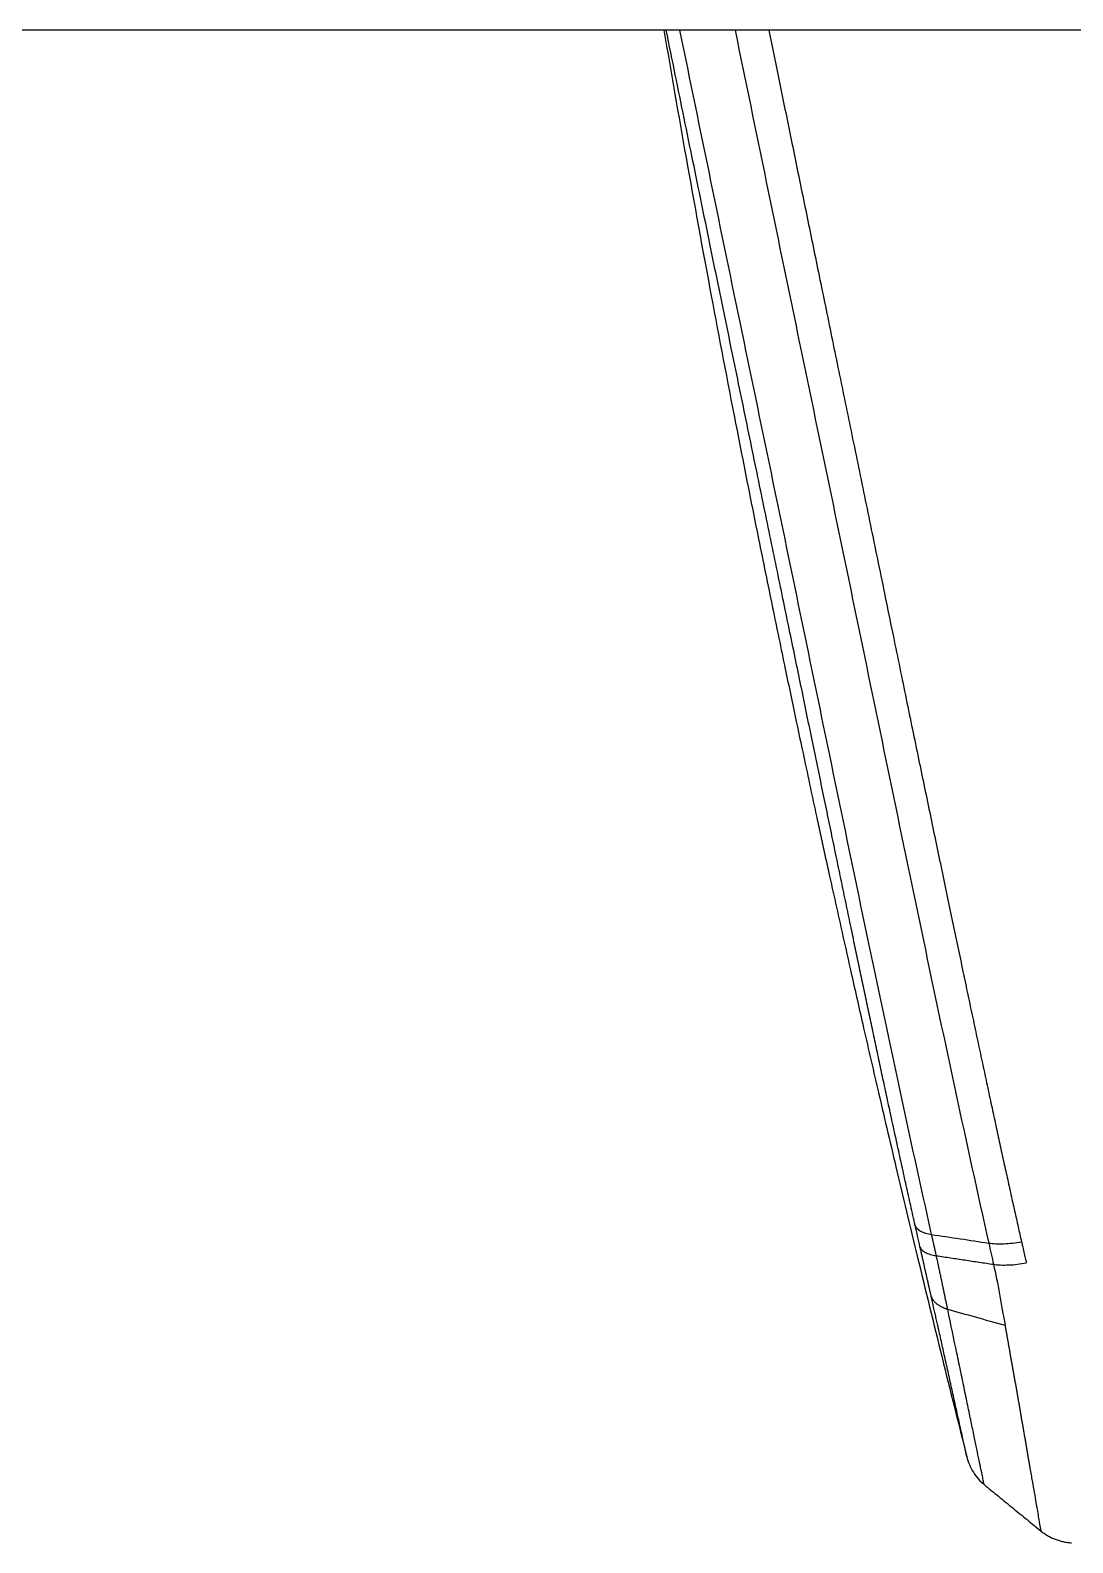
# Model space of a CAD drawing. Header units: millimetres. Extents: x 17655 to 18496, y 1152 to 1747.
# Drawn here: x 18058.25 to 18088.29, y 1444.9 to 1488.52 of the extents above; entities that cross this region are included whole.
import ezdxf

# ---------------------------------------------------------------- set-up
doc = ezdxf.new("R2010")
doc.units = ezdxf.units.MM
doc.layers.add('벽', color=2, linetype='Continuous')

msp = doc.modelspace()

# ---------------------------------------------------------------- linework, layer by layer
for points, knots in [([(18076.51, 1488.525), (18076.718, 1487.298), (18077.161, 1484.741), (18077.85, 1480.962), (18078.549, 1477.3), (18079.144, 1474.304), (18079.625, 1471.944), (18079.988, 1470.189), (18080.303, 1468.687), (18080.562, 1467.465), (18080.76, 1466.542), (18080.909, 1465.852), (18081.03, 1465.291), (18081.147, 1464.754), (18081.272, 1464.182), (18081.427, 1463.482), (18081.633, 1462.552), (18081.91, 1461.314), (18082.263, 1459.754), (18082.698, 1457.862), (18083.221, 1455.628), (18083.837, 1453.051), (18084.517, 1450.265), (18084.999, 1448.339), (18085.24, 1447.387)], [0, 0, 0, 0, 0.08864, 0.185091, 0.274365, 0.355397, 0.403832, 0.446918, 0.483807, 0.513791, 0.536342, 0.551341, 0.56422, 0.577279, 0.590519, 0.605877, 0.628305, 0.658271, 0.696066, 0.742, 0.796321, 0.859125, 0.930304, 1, 1, 1, 1]), ([(18076.51, 1488.525), (18076.718, 1487.298), (18077.161, 1484.741), (18077.85, 1480.962), (18078.549, 1477.3), (18079.144, 1474.304), (18079.625, 1471.944), (18079.988, 1470.189), (18080.303, 1468.687), (18080.562, 1467.465), (18080.76, 1466.542), (18080.909, 1465.852), (18081.03, 1465.291), (18081.147, 1464.754), (18081.272, 1464.182), (18081.427, 1463.482), (18081.633, 1462.552), (18081.91, 1461.314), (18082.263, 1459.754), (18082.698, 1457.862), (18083.221, 1455.628), (18083.837, 1453.051), (18084.517, 1450.265), (18084.999, 1448.339), (18085.24, 1447.387)], [0, 0, 0, 0, 0.08864, 0.185091, 0.274365, 0.355397, 0.403832, 0.446918, 0.483807, 0.513791, 0.536342, 0.551341, 0.56422, 0.577279, 0.590519, 0.605877, 0.628305, 0.658271, 0.696066, 0.742, 0.796321, 0.859125, 0.930304, 1, 1, 1, 1]), ([(18076.972, 1488.525), (18076.94, 1488.525), (18076.909, 1488.525), (18076.852, 1488.525), (18076.826, 1488.525), (18076.789, 1488.525), (18076.777, 1488.525), (18076.754, 1488.525), (18076.743, 1488.525), (18076.712, 1488.525), (18076.693, 1488.525), (18076.66, 1488.525), (18076.646, 1488.525), (18076.627, 1488.525), (18076.622, 1488.525), (18076.611, 1488.525), (18076.606, 1488.525), (18076.594, 1488.525), (18076.581, 1488.525), (18076.576, 1488.525), (18076.576, 1488.525)], [0, 0, 0, 0, 0.125, 0.125, 0.25, 0.25, 0.3125, 0.3125, 0.375, 0.375, 0.5, 0.5, 0.625, 0.625, 0.6875, 0.6875, 0.75, 0.75, 0.875, 1, 1, 1, 1]), ([(18083.752, 1454.049), (18083.731, 1454.146), (18083.687, 1454.339), (18083.623, 1454.628), (18083.559, 1454.916), (18083.495, 1455.202), (18083.432, 1455.488), (18083.369, 1455.772), (18083.307, 1456.055), (18083.245, 1456.337), (18083.184, 1456.618), (18083.123, 1456.898), (18083.062, 1457.177), (18083.002, 1457.455), (18082.942, 1457.732), (18082.883, 1458.008), (18082.823, 1458.284), (18082.764, 1458.559), (18082.706, 1458.833), (18082.647, 1459.107), (18082.589, 1459.38), (18082.531, 1459.653), (18082.474, 1459.925), (18082.416, 1460.197), (18082.359, 1460.469), (18082.301, 1460.741), (18082.244, 1461.013), (18082.187, 1461.285), (18082.13, 1461.557), (18082.073, 1461.829), (18082.016, 1462.102), (18081.959, 1462.375), (18081.878, 1462.763), (18081.773, 1463.269), (18081.641, 1463.9), (18081.507, 1464.548), (18081.369, 1465.214), (18081.227, 1465.899), (18081.082, 1466.603), (18080.932, 1467.327), (18080.779, 1468.071), (18080.62, 1468.837), (18080.458, 1469.625), (18080.291, 1470.435), (18080.118, 1471.273), (18079.939, 1472.14), (18079.754, 1473.036), (18079.563, 1473.961), (18079.367, 1474.913), (18079.165, 1475.894), (18078.957, 1476.903), (18078.743, 1477.941), (18078.524, 1479.007), (18078.299, 1480.102), (18078.068, 1481.225), (18077.832, 1482.377), (18077.59, 1483.555), (18077.344, 1484.761), (18077.092, 1485.993), (18076.835, 1487.251), (18076.663, 1488.097), (18076.576, 1488.525)], [0, 0, 0, 0, 0.008465, 0.016892, 0.02528, 0.033631, 0.041946, 0.050226, 0.058472, 0.066685, 0.074866, 0.083017, 0.09114, 0.099235, 0.107304, 0.115349, 0.123371, 0.131373, 0.139356, 0.147321, 0.155271, 0.163209, 0.171135, 0.179054, 0.186966, 0.194875, 0.202784, 0.210693, 0.218607, 0.226528, 0.234458, 0.2424, 0.250357, 0.268215, 0.286535, 0.305346, 0.324674, 0.344537, 0.364957, 0.385954, 0.407548, 0.429757, 0.452602, 0.4761, 0.500268, 0.525463, 0.551443, 0.578222, 0.60581, 0.634215, 0.663444, 0.693498, 0.724376, 0.756075, 0.788588, 0.821905, 0.856013, 0.890897, 0.926537, 0.962913, 1, 1, 1, 1]), ([(18076.972, 1488.525), (18076.94, 1488.525), (18076.909, 1488.525), (18076.852, 1488.525), (18076.826, 1488.525), (18076.789, 1488.525), (18076.777, 1488.525), (18076.754, 1488.525), (18076.743, 1488.525), (18076.712, 1488.525), (18076.693, 1488.525), (18076.66, 1488.525), (18076.646, 1488.525), (18076.627, 1488.525), (18076.622, 1488.525), (18076.611, 1488.525), (18076.606, 1488.525), (18076.594, 1488.525), (18076.581, 1488.525), (18076.576, 1488.525), (18076.576, 1488.525)], [0, 0, 0, 0, 0.125, 0.125, 0.25, 0.25, 0.3125, 0.3125, 0.375, 0.375, 0.5, 0.5, 0.625, 0.625, 0.6875, 0.6875, 0.75, 0.75, 0.875, 1, 1, 1, 1]), ([(18083.752, 1454.049), (18083.731, 1454.146), (18083.687, 1454.339), (18083.623, 1454.628), (18083.559, 1454.916), (18083.495, 1455.202), (18083.432, 1455.488), (18083.369, 1455.772), (18083.307, 1456.055), (18083.245, 1456.337), (18083.184, 1456.618), (18083.123, 1456.898), (18083.062, 1457.177), (18083.002, 1457.455), (18082.942, 1457.732), (18082.883, 1458.008), (18082.823, 1458.284), (18082.764, 1458.559), (18082.706, 1458.833), (18082.647, 1459.107), (18082.589, 1459.38), (18082.531, 1459.653), (18082.474, 1459.925), (18082.416, 1460.197), (18082.359, 1460.469), (18082.301, 1460.741), (18082.244, 1461.013), (18082.187, 1461.285), (18082.13, 1461.557), (18082.073, 1461.829), (18082.016, 1462.102), (18081.959, 1462.375), (18081.878, 1462.763), (18081.773, 1463.269), (18081.641, 1463.9), (18081.507, 1464.548), (18081.369, 1465.214), (18081.227, 1465.899), (18081.082, 1466.603), (18080.932, 1467.327), (18080.779, 1468.071), (18080.62, 1468.837), (18080.458, 1469.625), (18080.291, 1470.435), (18080.118, 1471.273), (18079.939, 1472.14), (18079.754, 1473.036), (18079.563, 1473.961), (18079.367, 1474.913), (18079.165, 1475.894), (18078.957, 1476.903), (18078.743, 1477.941), (18078.524, 1479.007), (18078.299, 1480.102), (18078.068, 1481.225), (18077.832, 1482.377), (18077.59, 1483.555), (18077.344, 1484.761), (18077.092, 1485.993), (18076.835, 1487.251), (18076.663, 1488.097), (18076.576, 1488.525)], [0, 0, 0, 0, 0.008465, 0.016892, 0.02528, 0.033631, 0.041946, 0.050226, 0.058472, 0.066685, 0.074866, 0.083017, 0.09114, 0.099235, 0.107304, 0.115349, 0.123371, 0.131373, 0.139356, 0.147321, 0.155271, 0.163209, 0.171135, 0.179054, 0.186966, 0.194875, 0.202784, 0.210693, 0.218607, 0.226528, 0.234458, 0.2424, 0.250357, 0.268215, 0.286535, 0.305346, 0.324674, 0.344537, 0.364957, 0.385954, 0.407548, 0.429757, 0.452602, 0.4761, 0.500268, 0.525463, 0.551443, 0.578222, 0.60581, 0.634215, 0.663444, 0.693498, 0.724376, 0.756075, 0.788588, 0.821905, 0.856013, 0.890897, 0.926537, 0.962913, 1, 1, 1, 1]), ([(18084.225, 1453.794), (18083.58, 1456.679), (18082.965, 1459.568), (18081.754, 1465.351), (18080.564, 1471.14), (18079.361, 1476.933), (18078.162, 1482.727), (18077.566, 1485.625), (18076.972, 1488.525)], [0, 0, 0, 0, 0.25, 0.25, 0.5, 0.75, 0.75, 1, 1, 1, 1]), ([(18084.225, 1453.794), (18083.58, 1456.679), (18082.965, 1459.568), (18081.754, 1465.351), (18080.564, 1471.14), (18079.361, 1476.933), (18078.162, 1482.727), (18077.566, 1485.625), (18076.972, 1488.525)], [0, 0, 0, 0, 0.25, 0.25, 0.5, 0.75, 0.75, 1, 1, 1, 1]), ([(18078.561, 1488.525), (18079.159, 1485.607), (18079.76, 1482.69), (18080.967, 1476.857), (18081.573, 1473.941), (18082.777, 1468.111), (18083.376, 1465.196), (18084.597, 1459.369), (18085.219, 1456.457), (18085.872, 1453.545)], [0, 0, 0, 0, 0.25, 0.25, 0.5, 0.5, 0.75, 0.75, 1, 1, 1, 1]), ([(18079.535, 1488.525), (18079.489, 1488.525), (18079.398, 1488.525), (18079.307, 1488.525), (18079.24, 1488.525), (18079.218, 1488.525), (18079.174, 1488.525), (18079.152, 1488.525), (18079.087, 1488.525), (18079.044, 1488.525), (18078.962, 1488.525), (18078.921, 1488.525), (18078.862, 1488.525), (18078.842, 1488.525), (18078.804, 1488.525), (18078.785, 1488.525), (18078.729, 1488.525), (18078.658, 1488.525), (18078.592, 1488.525), (18078.561, 1488.525)], [0, 0, 0, 0, 0.125, 0.25, 0.25, 0.3125, 0.3125, 0.375, 0.375, 0.5, 0.5, 0.625, 0.625, 0.6875, 0.6875, 0.75, 0.75, 0.875, 1, 1, 1, 1]), ([(18078.561, 1488.525), (18079.159, 1485.607), (18079.76, 1482.69), (18080.967, 1476.857), (18081.573, 1473.941), (18082.777, 1468.111), (18083.376, 1465.196), (18084.597, 1459.369), (18085.219, 1456.457), (18085.872, 1453.545)], [0, 0, 0, 0, 0.25, 0.25, 0.5, 0.5, 0.75, 0.75, 1, 1, 1, 1]), ([(18079.535, 1488.525), (18079.489, 1488.525), (18079.398, 1488.525), (18079.307, 1488.525), (18079.24, 1488.525), (18079.218, 1488.525), (18079.174, 1488.525), (18079.152, 1488.525), (18079.087, 1488.525), (18079.044, 1488.525), (18078.962, 1488.525), (18078.921, 1488.525), (18078.862, 1488.525), (18078.842, 1488.525), (18078.804, 1488.525), (18078.785, 1488.525), (18078.729, 1488.525), (18078.658, 1488.525), (18078.592, 1488.525), (18078.561, 1488.525)], [0, 0, 0, 0, 0.125, 0.25, 0.25, 0.3125, 0.3125, 0.375, 0.375, 0.5, 0.5, 0.625, 0.625, 0.6875, 0.6875, 0.75, 0.75, 0.875, 1, 1, 1, 1]), ([(18128.805, 1488.525), (18124.7, 1488.525), (18120.595, 1488.525), (18114.436, 1488.525), (18112.383, 1488.525), (18108.277, 1488.525), (18106.224, 1488.525), (18102.117, 1488.525), (18100.064, 1488.525), (18095.958, 1488.525), (18093.904, 1488.525), (18087.745, 1488.525), (18083.64, 1488.525), (18079.535, 1488.525)], [0, 0, 0, 0, 0.25, 0.25, 0.375, 0.375, 0.5, 0.5, 0.625, 0.625, 0.75, 0.75, 1, 1, 1, 1]), ([(18079.535, 1488.525), (18079.586, 1488.277), (18079.688, 1487.775), (18079.842, 1487.017), (18080, 1486.245), (18080.16, 1485.459), (18080.323, 1484.66), (18080.49, 1483.847), (18080.659, 1483.02), (18080.832, 1482.18), (18081.007, 1481.326), (18081.185, 1480.459), (18081.366, 1479.577), (18081.55, 1478.683), (18081.737, 1477.774), (18081.926, 1476.852), (18082.119, 1475.917), (18082.314, 1474.967), (18082.512, 1474.004), (18082.713, 1473.028), (18082.917, 1472.038), (18083.115, 1471.07), (18083.308, 1470.135), (18083.491, 1469.244), (18083.671, 1468.372), (18083.847, 1467.52), (18084.02, 1466.686), (18084.189, 1465.872), (18084.354, 1465.077), (18084.515, 1464.301), (18084.673, 1463.545), (18084.828, 1462.807), (18084.979, 1462.089), (18085.126, 1461.389), (18085.269, 1460.709), (18085.409, 1460.047), (18085.546, 1459.405), (18085.679, 1458.781), (18085.808, 1458.177), (18085.934, 1457.592), (18086.056, 1457.025), (18086.175, 1456.477), (18086.29, 1455.949), (18086.402, 1455.439), (18086.51, 1454.949), (18086.615, 1454.477), (18086.716, 1454.024), (18086.783, 1453.729), (18086.816, 1453.584)], [0, 0, 0, 0, 0.021294, 0.042979, 0.065055, 0.087521, 0.110379, 0.133627, 0.157265, 0.181295, 0.205714, 0.230524, 0.255724, 0.281315, 0.307295, 0.333666, 0.360426, 0.387576, 0.415114, 0.443042, 0.471359, 0.500064, 0.526102, 0.551594, 0.57654, 0.60094, 0.624794, 0.648103, 0.670865, 0.693082, 0.714753, 0.73588, 0.756462, 0.776501, 0.795995, 0.814945, 0.833353, 0.851216, 0.868537, 0.885315, 0.90155, 0.917242, 0.932391, 0.946998, 0.961062, 0.974584, 0.987563, 1, 1, 1, 1]), ([(18131.763, 1488.525), (18123.874, 1488.525), (18120.182, 1488.525), (18114.436, 1488.525), (18112.383, 1488.525), (18108.277, 1488.525), (18106.224, 1488.525), (18102.117, 1488.525), (18100.064, 1488.525), (18095.958, 1488.525), (18093.904, 1488.525), (18087.745, 1488.525), (18083.64, 1488.525), (18079.535, 1488.525)], [0.0251554, 0.0251554, 0.0251554, 0.0251554, 0.25, 0.25, 0.375, 0.375, 0.5, 0.5, 0.625, 0.625, 0.75, 0.75, 1, 1, 1, 1]), ([(18079.535, 1488.525), (18079.586, 1488.277), (18079.688, 1487.775), (18079.842, 1487.017), (18080, 1486.245), (18080.16, 1485.459), (18080.323, 1484.66), (18080.49, 1483.847), (18080.659, 1483.02), (18080.832, 1482.18), (18081.007, 1481.326), (18081.185, 1480.459), (18081.366, 1479.577), (18081.55, 1478.683), (18081.737, 1477.774), (18081.926, 1476.852), (18082.119, 1475.917), (18082.314, 1474.967), (18082.512, 1474.004), (18082.713, 1473.028), (18082.917, 1472.038), (18083.115, 1471.07), (18083.308, 1470.135), (18083.491, 1469.244), (18083.671, 1468.372), (18083.847, 1467.52), (18084.02, 1466.686), (18084.189, 1465.872), (18084.354, 1465.077), (18084.515, 1464.301), (18084.673, 1463.545), (18084.828, 1462.807), (18084.979, 1462.089), (18085.126, 1461.389), (18085.269, 1460.709), (18085.409, 1460.047), (18085.546, 1459.405), (18085.679, 1458.781), (18085.808, 1458.177), (18085.934, 1457.592), (18086.056, 1457.025), (18086.175, 1456.477), (18086.29, 1455.949), (18086.402, 1455.439), (18086.51, 1454.949), (18086.615, 1454.477), (18086.716, 1454.024), (18086.783, 1453.729), (18086.816, 1453.584)], [0, 0, 0, 0, 0.021294, 0.042979, 0.065055, 0.087521, 0.110379, 0.133627, 0.157265, 0.181295, 0.205714, 0.230524, 0.255724, 0.281315, 0.307295, 0.333666, 0.360426, 0.387576, 0.415114, 0.443042, 0.471359, 0.500064, 0.526102, 0.551594, 0.57654, 0.60094, 0.624794, 0.648103, 0.670865, 0.693082, 0.714753, 0.73588, 0.756462, 0.776501, 0.795995, 0.814945, 0.833353, 0.851216, 0.868537, 0.885315, 0.90155, 0.917242, 0.932391, 0.946998, 0.961062, 0.974584, 0.987563, 1, 1, 1, 1]), ([(18083.752, 1454.049), (18083.774, 1453.989), (18083.826, 1453.933), (18083.988, 1453.845), (18084.098, 1453.813), (18084.225, 1453.794)], [0, 0, 0, 0, 0.5, 0.5, 1, 1, 1, 1]), ([(18083.752, 1454.049), (18083.774, 1453.989), (18083.826, 1453.933), (18083.988, 1453.845), (18084.098, 1453.813), (18084.225, 1453.794)], [0, 0, 0, 0, 0.5, 0.5, 1, 1, 1, 1]), ([(18086.816, 1453.584), (18086.823, 1453.552), (18086.846, 1453.451), (18086.882, 1453.293), (18086.921, 1453.121), (18086.943, 1453.02), (18086.953, 1452.974)], [0, 0, 0, 0, 0.155934, 0.499501, 0.775971, 1, 1, 1, 1]), ([(18086.816, 1453.584), (18086.823, 1453.552), (18086.846, 1453.451), (18086.882, 1453.293), (18086.921, 1453.121), (18086.943, 1453.02), (18086.953, 1452.974)], [0, 0, 0, 0, 0.155934, 0.499501, 0.775971, 1, 1, 1, 1]), ([(18083.89, 1453.438), (18083.901, 1453.408), (18083.919, 1453.379), (18083.97, 1453.325), (18084.004, 1453.3), (18084.085, 1453.256), (18084.133, 1453.237), (18084.239, 1453.204), (18084.299, 1453.191), (18084.362, 1453.182)], [0, 0, 0, 0, 0.25, 0.25, 0.5, 0.5, 0.75, 0.75, 1, 1, 1, 1]), ([(18084.213, 1452.008), (18084.21, 1452.024), (18084.203, 1452.055), (18084.192, 1452.102), (18084.181, 1452.149), (18084.171, 1452.196), (18084.16, 1452.244), (18084.149, 1452.291), (18084.139, 1452.339), (18084.128, 1452.387), (18084.117, 1452.435), (18084.106, 1452.483), (18084.095, 1452.532), (18084.084, 1452.581), (18084.073, 1452.63), (18084.062, 1452.679), (18084.051, 1452.728), (18084.04, 1452.777), (18084.028, 1452.827), (18084.017, 1452.877), (18084.006, 1452.927), (18083.994, 1452.977), (18083.983, 1453.028), (18083.971, 1453.078), (18083.96, 1453.129), (18083.948, 1453.18), (18083.937, 1453.231), (18083.925, 1453.283), (18083.913, 1453.334), (18083.902, 1453.386), (18083.894, 1453.421), (18083.89, 1453.438)], [0, 0, 0, 0, 0.033594, 0.067247, 0.100957, 0.134726, 0.168555, 0.202444, 0.236393, 0.270403, 0.304476, 0.33861, 0.372808, 0.40707, 0.441396, 0.475787, 0.510244, 0.544768, 0.579359, 0.614018, 0.648747, 0.683544, 0.718413, 0.753352, 0.788364, 0.823449, 0.858607, 0.893841, 0.92915, 0.964536, 1, 1, 1, 1]), ([(18083.89, 1453.438), (18083.901, 1453.408), (18083.919, 1453.379), (18083.97, 1453.325), (18084.004, 1453.3), (18084.085, 1453.256), (18084.133, 1453.237), (18084.239, 1453.204), (18084.299, 1453.191), (18084.362, 1453.182)], [0, 0, 0, 0, 0.25, 0.25, 0.5, 0.5, 0.75, 0.75, 1, 1, 1, 1]), ([(18084.213, 1452.008), (18084.21, 1452.024), (18084.203, 1452.055), (18084.192, 1452.102), (18084.181, 1452.149), (18084.171, 1452.196), (18084.16, 1452.244), (18084.149, 1452.291), (18084.139, 1452.339), (18084.128, 1452.387), (18084.117, 1452.435), (18084.106, 1452.483), (18084.095, 1452.532), (18084.084, 1452.581), (18084.073, 1452.63), (18084.062, 1452.679), (18084.051, 1452.728), (18084.04, 1452.777), (18084.028, 1452.827), (18084.017, 1452.877), (18084.006, 1452.927), (18083.994, 1452.977), (18083.983, 1453.028), (18083.971, 1453.078), (18083.96, 1453.129), (18083.948, 1453.18), (18083.937, 1453.231), (18083.925, 1453.283), (18083.913, 1453.334), (18083.902, 1453.386), (18083.894, 1453.421), (18083.89, 1453.438)], [0, 0, 0, 0, 0.033594, 0.067247, 0.100957, 0.134726, 0.168555, 0.202444, 0.236393, 0.270403, 0.304476, 0.33861, 0.372808, 0.40707, 0.441396, 0.475787, 0.510244, 0.544768, 0.579359, 0.614018, 0.648747, 0.683544, 0.718413, 0.753352, 0.788364, 0.823449, 0.858607, 0.893841, 0.92915, 0.964536, 1, 1, 1, 1]), ([(18084.688, 1451.638), (18084.685, 1451.652), (18084.678, 1451.681), (18084.669, 1451.725), (18084.66, 1451.77), (18084.65, 1451.817), (18084.64, 1451.865), (18084.629, 1451.915), (18084.618, 1451.967), (18084.607, 1452.02), (18084.596, 1452.074), (18084.585, 1452.13), (18084.573, 1452.187), (18084.561, 1452.246), (18084.548, 1452.306), (18084.531, 1452.391), (18084.508, 1452.499), (18084.48, 1452.633), (18084.451, 1452.768), (18084.422, 1452.905), (18084.392, 1453.043), (18084.372, 1453.135), (18084.362, 1453.182)], [0, 0, 0, 0, 0.028366, 0.057678, 0.087928, 0.119105, 0.151199, 0.184199, 0.218096, 0.252879, 0.288537, 0.325058, 0.362431, 0.400644, 0.439686, 0.479542, 0.564299, 0.649924, 0.736366, 0.823568, 0.911468, 1, 1, 1, 1]), ([(18084.688, 1451.638), (18084.685, 1451.652), (18084.678, 1451.681), (18084.669, 1451.725), (18084.66, 1451.77), (18084.65, 1451.817), (18084.64, 1451.865), (18084.629, 1451.915), (18084.618, 1451.967), (18084.607, 1452.02), (18084.596, 1452.074), (18084.585, 1452.13), (18084.573, 1452.187), (18084.561, 1452.246), (18084.548, 1452.306), (18084.531, 1452.391), (18084.508, 1452.499), (18084.48, 1452.633), (18084.451, 1452.768), (18084.422, 1452.905), (18084.392, 1453.043), (18084.372, 1453.135), (18084.362, 1453.182)], [0, 0, 0, 0, 0.028366, 0.057678, 0.087928, 0.119105, 0.151199, 0.184199, 0.218096, 0.252879, 0.288537, 0.325058, 0.362431, 0.400644, 0.439686, 0.479542, 0.564299, 0.649924, 0.736366, 0.823568, 0.911468, 1, 1, 1, 1]), ([(18086.009, 1452.933), (18086.072, 1452.924), (18086.141, 1452.918), (18086.288, 1452.911), (18086.366, 1452.912), (18086.528, 1452.919), (18086.613, 1452.925), (18086.783, 1452.945), (18086.869, 1452.958), (18086.953, 1452.974)], [0, 0, 0, 0, 0.25, 0.25, 0.5, 0.5, 0.75, 0.75, 1, 1, 1, 1]), ([(18086.009, 1452.933), (18086.072, 1452.924), (18086.141, 1452.918), (18086.288, 1452.911), (18086.366, 1452.912), (18086.528, 1452.919), (18086.613, 1452.925), (18086.783, 1452.945), (18086.869, 1452.958), (18086.953, 1452.974)], [0, 0, 0, 0, 0.25, 0.25, 0.5, 0.5, 0.75, 0.75, 1, 1, 1, 1]), ([(18084.213, 1452.009), (18084.214, 1452.006), (18084.216, 1452), (18084.219, 1451.991), (18084.222, 1451.982), (18084.226, 1451.972), (18084.23, 1451.963), (18084.234, 1451.954), (18084.239, 1451.945), (18084.244, 1451.935), (18084.25, 1451.926), (18084.256, 1451.917), (18084.262, 1451.907), (18084.276, 1451.887), (18084.3, 1451.86), (18084.334, 1451.827), (18084.366, 1451.8), (18084.401, 1451.773), (18084.447, 1451.742), (18084.496, 1451.714), (18084.539, 1451.693), (18084.567, 1451.68), (18084.593, 1451.669), (18084.618, 1451.66), (18084.643, 1451.651), (18084.665, 1451.644), (18084.68, 1451.64), (18084.688, 1451.638)], [0, 0, 0, 0, 0.018781, 0.037903, 0.057368, 0.077174, 0.097323, 0.117813, 0.138645, 0.159817, 0.181328, 0.203177, 0.225364, 0.247886, 0.344809, 0.428781, 0.499574, 0.552958, 0.637034, 0.751501, 0.794424, 0.834858, 0.872808, 0.908283, 0.941295, 0.971861, 1, 1, 1, 1]), ([(18084.213, 1452.009), (18084.214, 1452.006), (18084.216, 1452), (18084.219, 1451.991), (18084.222, 1451.982), (18084.226, 1451.972), (18084.23, 1451.963), (18084.234, 1451.954), (18084.239, 1451.945), (18084.244, 1451.935), (18084.25, 1451.926), (18084.256, 1451.917), (18084.262, 1451.907), (18084.276, 1451.887), (18084.3, 1451.86), (18084.334, 1451.827), (18084.366, 1451.8), (18084.401, 1451.773), (18084.447, 1451.742), (18084.496, 1451.714), (18084.539, 1451.693), (18084.567, 1451.68), (18084.593, 1451.669), (18084.618, 1451.66), (18084.643, 1451.651), (18084.665, 1451.644), (18084.68, 1451.64), (18084.688, 1451.638)], [0, 0, 0, 0, 0.018781, 0.037903, 0.057368, 0.077174, 0.097323, 0.117813, 0.138645, 0.159817, 0.181328, 0.203177, 0.225364, 0.247886, 0.344809, 0.428781, 0.499574, 0.552958, 0.637034, 0.751501, 0.794424, 0.834858, 0.872808, 0.908283, 0.941295, 0.971861, 1, 1, 1, 1]), ([(18085.242, 1447.376), (18085.241, 1447.376), (18085.24, 1447.383), (18085.233, 1447.414), (18085.214, 1447.497), (18085.189, 1447.612), (18085.156, 1447.76), (18085.116, 1447.943), (18085.069, 1448.157), (18085.008, 1448.435), (18084.929, 1448.791), (18084.831, 1449.237), (18084.727, 1449.709), (18084.637, 1450.113), (18084.567, 1450.429), (18084.518, 1450.651), (18084.468, 1450.873), (18084.429, 1451.048), (18084.401, 1451.172), (18084.384, 1451.247), (18084.368, 1451.321), (18084.351, 1451.396), (18084.334, 1451.472), (18084.317, 1451.547), (18084.3, 1451.623), (18084.283, 1451.7), (18084.265, 1451.776), (18084.248, 1451.853), (18084.231, 1451.931), (18084.219, 1451.983), (18084.213, 1452.008)], [0, 0, 0, 0, 0.006046, 0.076988, 0.139236, 0.199877, 0.258988, 0.321835, 0.381892, 0.439214, 0.525643, 0.607969, 0.686346, 0.760919, 0.792749, 0.823921, 0.854453, 0.884366, 0.894116, 0.903843, 0.913546, 0.923228, 0.932888, 0.942529, 0.95215, 0.961752, 0.971337, 0.980906, 0.99046, 1, 1, 1, 1]), ([(18085.242, 1447.376), (18085.241, 1447.376), (18085.24, 1447.383), (18085.233, 1447.414), (18085.214, 1447.497), (18085.189, 1447.612), (18085.156, 1447.76), (18085.116, 1447.943), (18085.069, 1448.157), (18085.008, 1448.435), (18084.929, 1448.791), (18084.831, 1449.237), (18084.727, 1449.709), (18084.637, 1450.113), (18084.567, 1450.429), (18084.518, 1450.651), (18084.468, 1450.873), (18084.429, 1451.048), (18084.401, 1451.172), (18084.384, 1451.247), (18084.368, 1451.321), (18084.351, 1451.396), (18084.334, 1451.472), (18084.317, 1451.547), (18084.3, 1451.623), (18084.283, 1451.7), (18084.265, 1451.776), (18084.248, 1451.853), (18084.231, 1451.931), (18084.219, 1451.983), (18084.213, 1452.008)], [0, 0, 0, 0, 0.006046, 0.076988, 0.139236, 0.199877, 0.258988, 0.321835, 0.381892, 0.439214, 0.525643, 0.607969, 0.686346, 0.760919, 0.792749, 0.823921, 0.854453, 0.884366, 0.894116, 0.903843, 0.913546, 0.923228, 0.932888, 0.942529, 0.95215, 0.961752, 0.971337, 0.980906, 0.99046, 1, 1, 1, 1]), ([(18085.74, 1446.58), (18085.74, 1446.58), (18085.739, 1446.583), (18085.735, 1446.601), (18085.731, 1446.623), (18085.717, 1446.687), (18085.709, 1446.73), (18085.687, 1446.835), (18085.673, 1446.898), (18085.643, 1447.044), (18085.626, 1447.126), (18085.588, 1447.309), (18085.547, 1447.51), (18085.498, 1447.747), (18085.445, 1448.002), (18085.417, 1448.138), (18085.357, 1448.428), (18085.325, 1448.581), (18085.275, 1448.823), (18085.258, 1448.906), (18085.223, 1449.075), (18085.169, 1449.334), (18085.093, 1449.7), (18085.033, 1449.986), (18084.993, 1450.179), (18084.973, 1450.276), (18084.869, 1450.77), (18084.782, 1451.183), (18084.688, 1451.638)], [0, 0, 0, 0, 0.041247, 0.041247, 0.114997, 0.114997, 0.188747, 0.188747, 0.262498, 0.262498, 0.336248, 0.336248, 0.409998, 0.483748, 0.483748, 0.557499, 0.557499, 0.631249, 0.631249, 0.668124, 0.668124, 0.704999, 0.778749, 0.815624, 0.815624, 0.8525, 0.8525, 1, 1, 1, 1]), ([(18084.688, 1451.638), (18084.951, 1451.564), (18085.502, 1451.41), (18086.053, 1451.256), (18086.34, 1451.176)], [0, 0, 0, 0, 0.478591, 1, 1, 1, 1]), ([(18085.739, 1446.586), (18085.739, 1446.586), (18085.739, 1446.586), (18085.741, 1446.577), (18085.74, 1446.578), (18085.735, 1446.601), (18085.731, 1446.623), (18085.717, 1446.687), (18085.709, 1446.73), (18085.687, 1446.835), (18085.673, 1446.898), (18085.643, 1447.044), (18085.626, 1447.126), (18085.588, 1447.309), (18085.547, 1447.51), (18085.498, 1447.747), (18085.445, 1448.002), (18085.417, 1448.138), (18085.357, 1448.428), (18085.325, 1448.581), (18085.275, 1448.823), (18085.258, 1448.906), (18085.223, 1449.075), (18085.169, 1449.334), (18085.093, 1449.7), (18085.033, 1449.986), (18084.993, 1450.179), (18084.973, 1450.276), (18084.869, 1450.77), (18084.782, 1451.183), (18084.688, 1451.638)], [0, 0, 0, 0, 0.000037, 0.000037, 0.071463, 0.071463, 0.142889, 0.142889, 0.214315, 0.214315, 0.28574, 0.28574, 0.357166, 0.357166, 0.428592, 0.500018, 0.500018, 0.571444, 0.571444, 0.64287, 0.64287, 0.678583, 0.678583, 0.714296, 0.785722, 0.821435, 0.821435, 0.857148, 0.857148, 1, 1, 1, 1]), ([(18084.688, 1451.638), (18084.951, 1451.564), (18085.502, 1451.41), (18086.053, 1451.256), (18086.34, 1451.176)], [0, 0, 0, 0, 0.478591, 1, 1, 1, 1]), ([(18086.34, 1451.176), (18086.343, 1451.161), (18086.348, 1451.131), (18086.356, 1451.086), (18086.364, 1451.041), (18086.372, 1450.995), (18086.38, 1450.949), (18086.389, 1450.902), (18086.397, 1450.855), (18086.405, 1450.807), (18086.414, 1450.759), (18086.422, 1450.711), (18086.431, 1450.662), (18086.44, 1450.613), (18086.448, 1450.563), (18086.457, 1450.513), (18086.466, 1450.462), (18086.475, 1450.411), (18086.484, 1450.36), (18086.493, 1450.308), (18086.503, 1450.256), (18086.512, 1450.204), (18086.521, 1450.151), (18086.531, 1450.098), (18086.54, 1450.044), (18086.55, 1449.99), (18086.559, 1449.936), (18086.569, 1449.881), (18086.579, 1449.827), (18086.588, 1449.771), (18086.598, 1449.716), (18086.608, 1449.66), (18086.618, 1449.604), (18086.628, 1449.547), (18086.638, 1449.491), (18086.648, 1449.434), (18086.658, 1449.377), (18086.668, 1449.319), (18086.678, 1449.262), (18086.688, 1449.204), (18086.698, 1449.146), (18086.708, 1449.088), (18086.718, 1449.03), (18086.729, 1448.971), (18086.739, 1448.913), (18086.749, 1448.854), (18086.759, 1448.795), (18086.769, 1448.736), (18086.779, 1448.677), (18086.79, 1448.618), (18086.8, 1448.559), (18086.81, 1448.5), (18086.82, 1448.441), (18086.83, 1448.382), (18086.841, 1448.323), (18086.851, 1448.264), (18086.861, 1448.205), (18086.871, 1448.146), (18086.881, 1448.088), (18086.892, 1448.029), (18086.902, 1447.97), (18086.912, 1447.912), (18086.922, 1447.853), (18086.932, 1447.795), (18086.942, 1447.737), (18086.952, 1447.679), (18086.962, 1447.621), (18086.972, 1447.564), (18086.982, 1447.506), (18086.992, 1447.449), (18087.001, 1447.392), (18087.011, 1447.336), (18087.021, 1447.28), (18087.031, 1447.224), (18087.04, 1447.168), (18087.05, 1447.113), (18087.079, 1446.944), (18087.125, 1446.677), (18087.183, 1446.344), (18087.233, 1446.053), (18087.275, 1445.804), (18087.31, 1445.599), (18087.33, 1445.479), (18087.341, 1445.411), (18087.347, 1445.376), (18087.353, 1445.342), (18087.359, 1445.31), (18087.365, 1445.282), (18087.369, 1445.26), (18087.372, 1445.246), (18087.373, 1445.243), (18087.374, 1445.243)], [0, 0, 0, 0, 0.004167, 0.008389, 0.012668, 0.017002, 0.021391, 0.025837, 0.030339, 0.034896, 0.03951, 0.044179, 0.048905, 0.053687, 0.058526, 0.06342, 0.068371, 0.073378, 0.078442, 0.083562, 0.088738, 0.093971, 0.09926, 0.104606, 0.110008, 0.115467, 0.120982, 0.126555, 0.132184, 0.137869, 0.143612, 0.149412, 0.155268, 0.161182, 0.167153, 0.173181, 0.179267, 0.185409, 0.191609, 0.197864, 0.204176, 0.210543, 0.216966, 0.223444, 0.229977, 0.236563, 0.243204, 0.249897, 0.256644, 0.263443, 0.270294, 0.277199, 0.284156, 0.291166, 0.298229, 0.305346, 0.312517, 0.319741, 0.32702, 0.334353, 0.341741, 0.349184, 0.356682, 0.364236, 0.371845, 0.379511, 0.387232, 0.39501, 0.402844, 0.410735, 0.418683, 0.426689, 0.434752, 0.442873, 0.451051, 0.459285, 0.467577, 0.527348, 0.58702, 0.646512, 0.705906, 0.76536, 0.824992, 0.840562, 0.858065, 0.877497, 0.89885, 0.922114, 0.94727, 0.97431, 1, 1, 1, 1]), ([(18086.34, 1451.176), (18086.343, 1451.161), (18086.348, 1451.131), (18086.356, 1451.086), (18086.364, 1451.041), (18086.372, 1450.995), (18086.38, 1450.949), (18086.389, 1450.902), (18086.397, 1450.855), (18086.405, 1450.807), (18086.414, 1450.759), (18086.422, 1450.711), (18086.431, 1450.662), (18086.44, 1450.613), (18086.448, 1450.563), (18086.457, 1450.513), (18086.466, 1450.462), (18086.475, 1450.411), (18086.484, 1450.36), (18086.493, 1450.308), (18086.503, 1450.256), (18086.512, 1450.204), (18086.521, 1450.151), (18086.531, 1450.098), (18086.54, 1450.044), (18086.55, 1449.99), (18086.559, 1449.936), (18086.569, 1449.881), (18086.579, 1449.827), (18086.588, 1449.771), (18086.598, 1449.716), (18086.608, 1449.66), (18086.618, 1449.604), (18086.628, 1449.547), (18086.638, 1449.491), (18086.648, 1449.434), (18086.658, 1449.377), (18086.668, 1449.319), (18086.678, 1449.262), (18086.688, 1449.204), (18086.698, 1449.146), (18086.708, 1449.088), (18086.718, 1449.03), (18086.729, 1448.971), (18086.739, 1448.913), (18086.749, 1448.854), (18086.759, 1448.795), (18086.769, 1448.736), (18086.779, 1448.677), (18086.79, 1448.618), (18086.8, 1448.559), (18086.81, 1448.5), (18086.82, 1448.441), (18086.83, 1448.382), (18086.841, 1448.323), (18086.851, 1448.264), (18086.861, 1448.205), (18086.871, 1448.146), (18086.881, 1448.088), (18086.892, 1448.029), (18086.902, 1447.97), (18086.912, 1447.912), (18086.922, 1447.853), (18086.932, 1447.795), (18086.942, 1447.737), (18086.952, 1447.679), (18086.962, 1447.621), (18086.972, 1447.564), (18086.982, 1447.506), (18086.992, 1447.449), (18087.001, 1447.392), (18087.011, 1447.336), (18087.021, 1447.28), (18087.031, 1447.224), (18087.04, 1447.168), (18087.05, 1447.113), (18087.079, 1446.944), (18087.125, 1446.677), (18087.183, 1446.344), (18087.233, 1446.053), (18087.275, 1445.804), (18087.31, 1445.599), (18087.33, 1445.479), (18087.341, 1445.411), (18087.347, 1445.376), (18087.353, 1445.342), (18087.359, 1445.31), (18087.365, 1445.282), (18087.369, 1445.26), (18087.372, 1445.246), (18087.374, 1445.242), (18087.374, 1445.244), (18087.374, 1445.246)], [0, 0, 0, 0, 0.004074, 0.008203, 0.012386, 0.016623, 0.020915, 0.025262, 0.029663, 0.03412, 0.038631, 0.043196, 0.047817, 0.052493, 0.057223, 0.062009, 0.06685, 0.071745, 0.076696, 0.081702, 0.086763, 0.09188, 0.097051, 0.102278, 0.10756, 0.112897, 0.11829, 0.123738, 0.129242, 0.134801, 0.140416, 0.146086, 0.151813, 0.157595, 0.163433, 0.169327, 0.175277, 0.181283, 0.187344, 0.193461, 0.199632, 0.205858, 0.212138, 0.218471, 0.224859, 0.231299, 0.237791, 0.244336, 0.250932, 0.25758, 0.264279, 0.27103, 0.277832, 0.284686, 0.291592, 0.298551, 0.305562, 0.312625, 0.319742, 0.326912, 0.334136, 0.341413, 0.348745, 0.35613, 0.36357, 0.371065, 0.378614, 0.386219, 0.393878, 0.401594, 0.409365, 0.417193, 0.425077, 0.433017, 0.441012, 0.449064, 0.457171, 0.515612, 0.573956, 0.632124, 0.690196, 0.748327, 0.806632, 0.821856, 0.838969, 0.857968, 0.878846, 0.901592, 0.926189, 0.952627, 0.980912, 1, 1, 1, 1]), ([(18085.238, 1447.39), (18085.255, 1447.314), (18085.303, 1447.166), (18085.416, 1446.94), (18085.573, 1446.732), (18085.689, 1446.621), (18085.753, 1446.569)], [0, 0, 0, 0, 0.279813, 0.530974, 0.765157, 1, 1, 1, 1]), ([(18085.238, 1447.39), (18085.255, 1447.314), (18085.303, 1447.166), (18085.416, 1446.94), (18085.573, 1446.732), (18085.689, 1446.621), (18085.753, 1446.569)], [0, 0, 0, 0, 0.279813, 0.530974, 0.765157, 1, 1, 1, 1])]:
    msp.add_open_spline(points, degree=3, knots=knots)
for points, degree in [([(18078.561, 1488.525), (18078.032, 1488.525), (18077.502, 1488.525), (18076.972, 1488.525)], 3), ([(18078.561, 1488.525), (18078.032, 1488.525), (18077.502, 1488.525), (18076.972, 1488.525)], 3), ([(18083.89, 1453.438), (18083.844, 1453.642), (18083.798, 1453.845), (18083.752, 1454.049)], 3), ([(18084.225, 1453.793), (18084.774, 1453.711), (18085.323, 1453.628), (18085.872, 1453.545)], 3), ([(18084.225, 1453.793), (18084.774, 1453.711), (18085.323, 1453.628), (18085.872, 1453.545)], 3), ([(18085.872, 1453.545), (18085.998, 1453.526), (18086.298, 1453.512), (18086.646, 1453.553), (18086.816, 1453.584)], 3), ([(18085.872, 1453.545), (18085.998, 1453.526), (18086.298, 1453.512), (18086.646, 1453.553), (18086.816, 1453.584)], 3), ([(18085.872, 1453.545), (18085.918, 1453.337), (18085.965, 1453.134), (18086.009, 1452.933)], 3), ([(18085.872, 1453.545), (18085.918, 1453.337), (18085.965, 1453.134), (18086.009, 1452.933)], 3), ([(18084.361, 1453.182), (18086.009, 1452.933)], 1), ([(18084.361, 1453.182), (18086.009, 1452.933)], 1), ([(18086.009, 1452.933), (18086.131, 1452.391), (18086.238, 1451.768), (18086.34, 1451.176)], 3), ([(18086.009, 1452.933), (18086.131, 1452.391), (18086.238, 1451.768), (18086.34, 1451.176)], 3), ([(18085.74, 1446.579), (18087.387, 1445.232)], 1), ([(18085.74, 1446.579), (18087.387, 1445.232)], 1), ([(18087.365, 1445.25), (18087.756, 1444.929), (18088.261, 1444.903)], 2), ([(18087.365, 1445.25), (18087.756, 1444.929), (18088.261, 1444.903)], 2)]:
    msp.add_open_spline(points, degree=degree)
msp.add_rational_spline([(18084.362, 1453.182), (18084.316, 1453.386), (18084.27, 1453.59), (18084.225, 1453.793)], [0.99999946307, 0.999999462877, 0.999999463553, 0.999999463823], degree=3)
msp.add_rational_spline([(18084.362, 1453.182), (18084.316, 1453.386), (18084.27, 1453.59), (18084.225, 1453.793)], [0.99999946307, 0.999999462877, 0.999999463553, 0.999999463823], degree=3)
at = {"layer": '벽'}
msp.add_line((18131.867, 1488.525), (17714.637, 1488.525), dxfattribs=at)

doc.saveas('drawing.dxf')
